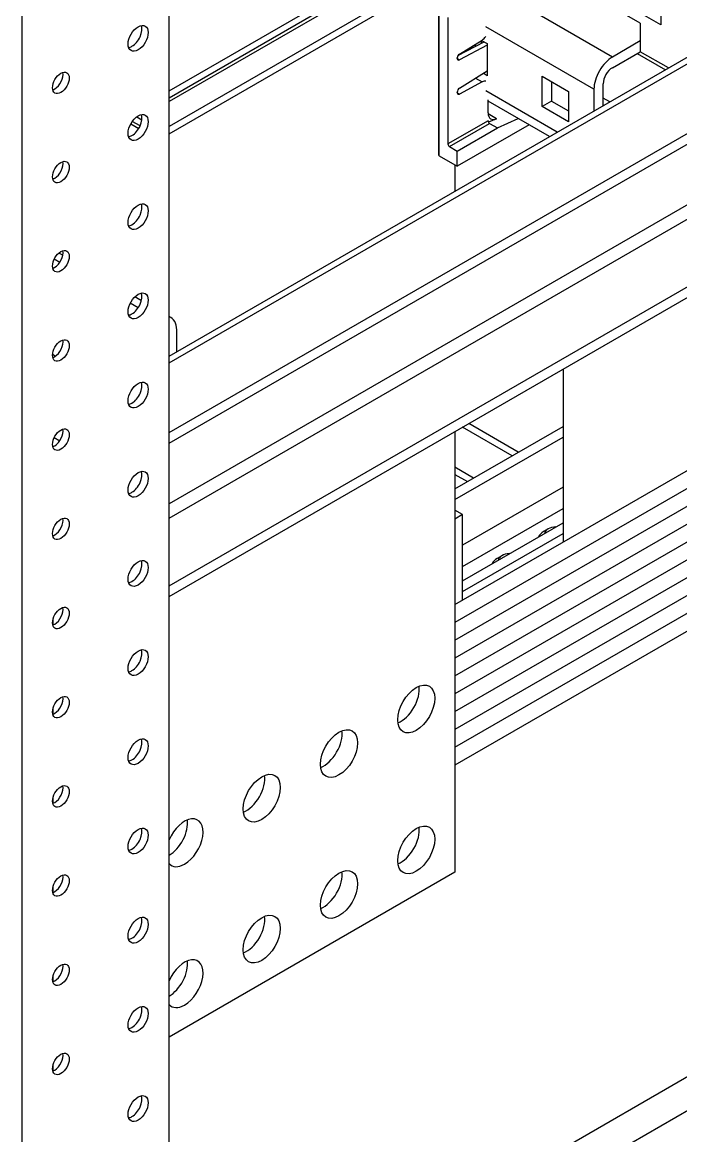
# Model space of a CAD drawing. Header units: millimetres. Extents: x -116965 to 323937, y 291661 to 566926.
# Drawn here: x -23658.4 to -23583.1, y 302089.5 to 302216.9 of the extents above; entities that cross this region are included whole.
import ezdxf

# ---------------------------------------------------------------- set-up
doc = ezdxf.new("R2010")
doc.units = ezdxf.units.MM
doc.layers.add('ALPHA', color=255, linetype='Continuous')

msp = doc.modelspace()

# ---------------------------------------------------------------- linework, layer by layer
at = {"layer": 'ALPHA'}
for p, q in [((-23641.604179, 301916.024814), (-23641.604179, 302385.510348)), ((-23658.397965, 301906.328917), (-23658.397965, 302375.814451)), ((-23463.766824, 302307.636987), (-23641.604179, 302204.962541)), ((-23641.604179, 302204.146045), (-23463.766824, 302306.82049)), ((-23641.604179, 302178.677051), (-23480.978503, 302271.414329)), ((-23641.604179, 302177.916092), (-23479.853503, 302271.302889)), ((-23641.604179, 302169.955251), (-23474.373426, 302266.505971)), ((-23641.604179, 302168.730506), (-23474.373426, 302265.281226)), ((-23480.383833, 302254.870895), (-23641.604179, 302161.790285)), ((-23641.604179, 302160.157292), (-23479.676727, 302253.64615)), ((-23641.604179, 302152.400574), (-23474.373426, 302248.951295)), ((-23641.604179, 302151.175829), (-23474.373426, 302247.72655)), ((-23641.604179, 302209.045024), (-23602.182976, 302231.804867)), ((-23601.122316, 302231.192494), (-23641.604179, 302207.82028)), ((-23602.182976, 302230.98837), (-23641.604179, 302208.228528)), ((-23587.687287, 302216.80174), (-23599.796491, 302223.792992)), ((-23610.769509, 302220.083908), (-23610.769509, 302201.712735)), ((-23610.696285, 302201.610673), (-23610.696286, 302219.981846)), ((-23590.869268, 302212.923381), (-23603.395677, 302220.155507)), ((-23585.336157, 302219.996286), (-23585.336157, 302216.607825)), ((-23585.336157, 302216.607825), (-23588.270651, 302218.302056)), ((-23609.695986, 302217.461061), (-23609.695986, 302202.976412)), ((-23592.990588, 302209.249147), (-23605.364957, 302216.393492)), ((-23587.687287, 302216.80174), (-23587.687287, 302214.760499)), ((-23608.543425, 302213.098295), (-23605.561822, 302214.670035)), ((-23605.18818, 302214.281251), (-23608.381679, 302212.597811)), ((-23608.379415, 302213.267204), (-23605.782221, 302214.871421)), ((-23606.867559, 302214.201037), (-23606.867559, 302213.981721)), ((-23606.574666, 302214.381949), (-23606.574666, 302214.136118)), ((-23605.895287, 302214.801583), (-23605.895287, 302214.49425)), ((-23605.844261, 302214.833101), (-23605.18818, 302214.454313)), ((-23605.18818, 302214.454313), (-23605.18818, 302210.780078)), ((-23587.687287, 302214.760499), (-23590.869268, 302212.923381)), ((-23587.687287, 302214.760499), (-23587.687287, 302213.535754)), ((-23608.635326, 302212.757265), (-23608.635326, 302212.813454)), ((-23608.381679, 302212.597811), (-23608.635076, 302212.74411)), ((-23590.869268, 302211.698637), (-23587.687287, 302213.535754)), ((-23588.040839, 302213.331631), (-23584.810763, 302211.466745)), ((-23584.457209, 302211.67087), (-23587.687287, 302213.535757)), ((-23608.381679, 302209.357293), (-23605.18818, 302211.361388)), ((-23605.782221, 302210.085279), (-23608.379415, 302208.690515)), ((-23606.53192, 302210.518118), (-23605.782221, 302210.085279)), ((-23605.18818, 302210.780078), (-23605.670633, 302211.058622)), ((-23598.912608, 302207.258936), (-23598.912608, 302210.729047)), ((-23598.912608, 302210.729047), (-23595.907404, 302208.993992)), ((-23597.851947, 302210.116674), (-23597.851947, 302207.871309)), ((-23608.635326, 302208.848764), (-23608.635326, 302208.904953)), ((-23608.379415, 302208.690515), (-23608.635164, 302208.838172)), ((-23597.185133, 302204.322399), (-23605.364957, 302209.045023)), ((-23595.907404, 302208.993992), (-23595.907404, 302205.523881)), ((-23592.990588, 302209.249147), (-23592.990588, 302206.744121)), ((-23591.929928, 302207.356494), (-23591.929928, 302209.861519)), ((-23605.099792, 302206.529178), (-23605.099792, 302208.012262)), ((-23598.063813, 302203.815093), (-23605.099792, 302207.877318)), ((-23597.851947, 302207.871309), (-23598.912608, 302207.258936)), ((-23597.851947, 302207.871309), (-23595.907404, 302206.748626)), ((-23591.174725, 302207.79251), (-23591.929928, 302208.228526)), ((-23604.150001, 302205.859504), (-23605.093981, 302206.404512)), ((-23595.907404, 302205.523881), (-23598.912608, 302207.258936)), ((-23645.079717, 302204.723778), (-23645.995205, 302205.252335)), ((-23644.912628, 302205.035558), (-23645.808741, 302205.552929)), ((-23645.304598, 302206.078359), (-23644.709663, 302205.734873)), ((-23605.099792, 302205.630026), (-23609.695986, 302202.976412)), ((-23609.519209, 302202.670226), (-23604.923015, 302205.32384)), ((-23600.410006, 302205.169668), (-23608.635326, 302200.420778)), ((-23604.150001, 302205.859504), (-23605.045347, 302205.451238)), ((-23604.935511, 302205.331565), (-23604.039132, 302204.81404)), ((-23604.923015, 302205.32384), (-23604.039132, 302204.813529)), ((-23604.039132, 302204.81404), (-23601.667295, 302205.895565)), ((-23608.635326, 302202.159915), (-23604.039132, 302204.813529)), ((-23604.039132, 302204.813529), (-23604.039132, 302204.81404)), ((-23609.519209, 302202.670226), (-23608.635326, 302202.159915)), ((-23610.696285, 302201.610673), (-23608.635326, 302200.420778)), ((-23608.635326, 302200.420778), (-23608.635326, 302202.159915)), ((-23608.900491, 302200.573871), (-23608.900491, 302197.558535)), ((-23654.104857, 302189.419966), (-23654.736125, 302189.784429)), ((-23653.758112, 302190.234385), (-23654.20419, 302190.491928)), ((-23645.127532, 302184.236905), (-23646.035781, 302184.761283)), ((-23644.763074, 302185.041097), (-23645.521559, 302185.479009)), ((-23608.90049, 302150.257271), (-23548.266084, 302185.264561)), ((-23608.90049, 302146.174788), (-23541.195016, 302185.264561)), ((-23608.90049, 302142.092305), (-23534.123949, 302185.264561)), ((-23608.90049, 302138.009822), (-23527.052881, 302185.264561)), ((-23608.90049, 302133.92734), (-23519.981813, 302185.264561)), ((-23641.341616, 302183.065718), (-23641.604179, 302183.217309)), ((-23546.498317, 302184.243941), (-23608.90049, 302148.21603)), ((-23539.42725, 302184.243941), (-23608.90049, 302144.133547)), ((-23532.356182, 302184.243941), (-23608.90049, 302140.051064)), ((-23525.285114, 302184.243941), (-23608.90049, 302135.968581)), ((-23518.214046, 302184.243941), (-23608.90049, 302131.886098)), ((-23640.720296, 302179.187361), (-23640.720296, 302181.692386)), ((-23654.61739, 302178.693174), (-23654.930698, 302178.874062)), ((-23596.526122, 302177.201658), (-23596.526122, 302157.401616)), ((-23608.90049, 302163.511275), (-23596.526122, 302170.65562)), ((-23602.347572, 302167.294604), (-23608.016607, 302170.567623)), ((-23601.640466, 302167.702852), (-23607.309501, 302170.975871)), ((-23654.736124, 302169.372017), (-23654.104855, 302169.007553)), ((-23608.90049, 302170.057313), (-23608.90049, 302119.638648)), ((-23608.90049, 302162.28653), (-23596.526122, 302169.430875)), ((-23606.76699, 302164.743052), (-23608.90049, 302165.974829)), ((-23608.90049, 302165.158333), (-23607.474097, 302164.334804)), ((-23596.526122, 302163.715399), (-23608.016607, 302157.081364)), ((-23608.016607, 302160.56554), (-23608.90049, 302161.07585)), ((-23608.016607, 302160.56554), (-23608.90049, 302160.05523)), ((-23608.016607, 302154.631875), (-23596.526122, 302161.265909)), ((-23608.016607, 302150.767581), (-23608.016607, 302160.56554)), ((-23608.016607, 302152.998882), (-23596.526122, 302159.632916)), ((-23608.016607, 302151.774137), (-23596.526122, 302158.408171)), ((-23598.223888, 302158.918072), (-23598.754218, 302158.611886)), ((-23603.527189, 302155.85621), (-23604.057519, 302155.550024)), ((-23654.862431, 302147.949321), (-23654.862431, 302148.632364)), ((-23654.862431, 302137.743114), (-23654.862431, 302138.426157)), ((-23518.214046, 302133.212904), (-23641.604179, 302061.973578)), ((-23654.862431, 302127.536906), (-23654.862431, 302128.21995)), ((-23523.692743, 302126.189304), (-23641.604179, 302058.087171)), ((-23608.90049, 302119.638648), (-23641.604179, 302100.757163)), ((-23654.862431, 302117.330699), (-23654.862431, 302118.013743)), ((-23654.933142, 302107.350375), (-23654.862431, 302107.391201)), ((-23654.862431, 302107.124492), (-23654.862431, 302107.807537)), ((-23654.862432, 302096.918284), (-23654.862432, 302097.601326)), ((-23654.86243, 302096.918285), (-23654.86243, 302097.60133))]:
    msp.add_line(p, q, dxfattribs=at)
for centre, major_axis, ratio, start_param, end_param in [((-23645.139713, 302215.066687), (0.8125, 1.407291), 0.5773502692, 2.3561944902, 8.6393797974), ((-23645.84682, 302215.474935), (0.8125, 1.407291), 0.5773502692, 3.926990817, 5.8329886172), ((-23605.806899, 302215.673173), (0.5, 0.866025), 0.5773502692, 3.9618974169, 4.6021223648), ((-23645.84682, 302215.474935), (0.8125, 1.407291), 0.5773502692, 3.5917893435, 3.926990817), ((-23608.370161, 302212.966547), (0.1875, 0.32476), 0.5773502692, 0.8203047633, 2.3561945051), ((-23608.370161, 302212.910358), (0.1875, 0.32476), 0.5773502692, 2.3561945051, 3.8835399365), ((-23590.869268, 302210.473892), (1.5, 2.598076), 0.5773502692, 0.7853981783, 2.3561945051), ((-23653.978548, 302209.963583), (0.675, 1.169134), 0.5773502692, 2.3561944902, 8.6393797974), ((-23590.869268, 302210.473892), (0.75, 1.299038), 0.5773502692, 0.7853981783, 2.3561945051), ((-23654.685655, 302210.371831), (0.675, 1.169134), 0.5773502692, 3.926990817, 5.7318997087), ((-23605.806899, 302209.255032), (0.5, 0.866025), 0.5773502692, 0.1102666454, 0.7504915933), ((-23654.685655, 302210.371831), (0.675, 1.169134), 0.5773502692, 3.692878252, 3.926990817), ((-23608.370161, 302209.058046), (0.1875, 0.32476), 0.5773502692, 0.8288490737, 2.3561945051), ((-23608.370161, 302209.001857), (0.1875, 0.32476), 0.5773502692, 2.3561945051, 3.8920842468), ((-23645.139713, 302204.860479), (0.8125, 1.407291), 0.5773502692, 2.3561944902, 8.6393797974), ((-23645.84682, 302205.268728), (0.8125, 1.407291), 0.5773502692, 3.926990817, 5.8329886172), ((-23604.039132, 302207.14155), (0.75, 1.299038), 0.5773502692, 2.3561945051, 3.8222710768), ((-23604.923015, 302205.527964), (-0.125, 0.216506), 0.5773502606, 0.7853981559, 2.2854457709), ((-23604.923015, 302205.527964), (-0.125, 0.216506), 0.5773502606, 2.2854457709, 2.3561944827), ((-23645.84682, 302205.268728), (0.8125, 1.407291), 0.5773502692, 3.5917893435, 3.926990817), ((-23609.519209, 302202.87435), (-0.125, 0.216506), 0.5773502606, 0.7853981559, 2.3561944827), ((-23653.978548, 302199.757376), (0.675, 1.169134), 0.5773502692, 2.3561944902, 8.6393797974), ((-23610.519509, 302201.712735), (-0.25, 0), 0.5773502778, 0, 0.7853981559), ((-23654.685655, 302200.165624), (0.675, 1.169134), 0.5773502692, 3.926990817, 5.7318997087), ((-23654.685655, 302200.165624), (0.675, 1.169134), 0.5773502692, 3.692878252, 3.926990817), ((-23645.139713, 302194.654272), (0.8125, 1.407291), 0.5773502692, 2.3561944902, 8.6393797974), ((-23645.84682, 302195.06252), (0.8125, 1.407291), 0.5773502692, 3.926990817, 5.8329886172), ((-23645.84682, 302195.06252), (0.8125, 1.407291), 0.5773502692, 3.5917893435, 3.926990817), ((-23653.978548, 302189.551169), (0.675, 1.169134), 0.5773502692, 2.3561944902, 8.6393797974), ((-23654.685655, 302189.959417), (0.675, 1.169134), 0.5773502692, 3.926990817, 5.7318997087), ((-23654.685655, 302189.959417), (0.675, 1.169134), 0.5773502692, 3.692878252, 3.926990817), ((-23645.139713, 302184.448065), (0.8125, 1.407291), 0.5773502692, 2.3561944902, 8.6393797974), ((-23645.84682, 302184.856313), (0.8125, 1.407291), 0.5773502692, 3.926990817, 5.8329886172), ((-23645.84682, 302184.856313), (0.8125, 1.407291), 0.5773502692, 3.5917893435, 3.926990817), ((-23642.841616, 302180.467642), (1.5, 2.598076), 0.5773502692, 5.4977871587, 6.4457568362), ((-23653.978548, 302179.344961), (0.675, 1.169134), 0.5773502692, 2.3561944902, 8.6393797974), ((-23654.685655, 302179.75321), (0.675, 1.169134), 0.5773502692, 3.926990817, 5.7318997087), ((-23654.685655, 302179.75321), (0.675, 1.169134), 0.5773502692, 3.692878252, 3.926990817), ((-23645.139713, 302174.241858), (0.8125, 1.407291), 0.5773502692, 2.3561944902, 8.6393797974), ((-23645.84682, 302174.650106), (0.8125, 1.407291), 0.5773502692, 3.926990817, 5.8329886172), ((-23645.84682, 302174.650106), (0.8125, 1.407291), 0.5773502692, 3.5917893435, 3.926990817), ((-23653.978548, 302169.138754), (0.675, 1.169134), 0.5773502692, 2.3561944902, 8.6393797974), ((-23654.685655, 302169.547002), (0.675, 1.169134), 0.5773502692, 3.926990817, 5.7318997087), ((-23654.685655, 302169.547002), (0.675, 1.169134), 0.5773502692, 3.692878252, 3.926990817), ((-23645.139713, 302164.03565), (0.8125, 1.407291), 0.5773502692, 2.3561944902, 8.6393797974), ((-23645.84682, 302164.443899), (0.8125, 1.407291), 0.5773502692, 3.926990817, 5.8329886172), ((-23645.84682, 302164.443899), (0.8125, 1.407291), 0.5773502692, 3.5917893435, 3.926990817), ((-23653.978548, 302158.932547), (0.675, 1.169134), 0.5773502692, 2.3561944902, 8.6393797974), ((-23654.685655, 302159.340795), (0.675, 1.169134), 0.5773502692, 3.926990817, 5.7318997087), ((-23597.198583, 302158.326112), (-1.45, 0), 0.5773502692, 4.8150711722, 6.1805031154), ((-23654.685655, 302159.340795), (0.675, 1.169134), 0.5773502692, 3.692878252, 3.926990817), ((-23597.198583, 302157.71374), (-2.2, 0), 0.5773502692, 5.4977871438, 6.048268686), ((-23645.139713, 302153.829443), (0.8125, 1.407291), 0.5773502692, 2.3561944902, 8.6393797974), ((-23645.84682, 302154.237691), (0.8125, 1.407291), 0.5773502692, 3.926990817, 5.8329886172), ((-23602.501884, 302154.651877), (-2.2, 0), 0.5773502692, 5.4977871438, 6.048268686), ((-23602.501884, 302155.26425), (-1.45, 0), 0.5773502692, 4.8150711722, 6.1805031154), ((-23645.84682, 302154.237691), (0.8125, 1.407291), 0.5773502692, 3.5917893435, 3.926990817), ((-23607.805185, 302152.202388), (-1.45, 0), 0.5773502692, 4.8150711722, 4.8587191627), ((-23653.978548, 302148.726339), (0.675, 1.169134), 0.5773502692, 2.3561944902, 8.6393797974), ((-23654.685655, 302149.134588), (0.675, 1.169134), 0.5773502692, 3.926990817, 5.7318997087), ((-23654.685655, 302149.134588), (0.675, 1.169134), 0.5773502692, 3.692878252, 3.926990817), ((-23645.139713, 302143.623236), (0.8125, 1.407291), 0.5773502692, 2.3561944902, 8.6393797974), ((-23645.84682, 302144.031484), (0.8125, 1.407291), 0.5773502692, 3.926990817, 5.8329886172), ((-23645.84682, 302144.031484), (0.8125, 1.407291), 0.5773502692, 3.5917893435, 3.926990817), ((-23613.319907, 302138.316007), (1.5, 2.598076), 0.5773502692, 2.3561944902, 8.6393797974), ((-23653.978548, 302138.520132), (0.675, 1.169134), 0.5773502692, 2.3561944902, 8.6393797974), ((-23615.087674, 302139.336628), (1.5, 2.598076), 0.5773502692, 3.7717298997, 5.6530480611), ((-23654.685655, 302138.92838), (0.675, 1.169134), 0.5773502692, 3.926990817, 5.7318997087), ((-23654.685655, 302138.92838), (0.675, 1.169134), 0.5773502692, 3.692878252, 3.926990817), ((-23622.158742, 302133.212903), (1.5, 2.598076), 0.5773502692, 2.3561944902, 8.6393797974), ((-23645.139713, 302133.417029), (0.8125, 1.407291), 0.5773502692, 2.3561944902, 8.6393797974), ((-23645.84682, 302133.825277), (0.8125, 1.407291), 0.5773502692, 3.926990817, 5.8329886172), ((-23623.926509, 302134.233524), (1.5, 2.598076), 0.5773502692, 3.7717298997, 5.6530480611), ((-23645.84682, 302133.825277), (0.8125, 1.407291), 0.5773502692, 3.5917893435, 3.926990817), ((-23630.997577, 302128.109799), (1.5, 2.598076), 0.5773502692, 2.3561944902, 8.6393797974), ((-23632.765344, 302129.13042), (1.5, 2.598076), 0.5773502692, 3.7717298997, 5.6530480611), ((-23653.978548, 302128.313925), (0.675, 1.169134), 0.5773502692, 2.3561944902, 8.6393797974), ((-23654.685655, 302128.722173), (0.675, 1.169134), 0.5773502692, 3.926990817, 5.7318997087), ((-23654.685655, 302128.722173), (0.675, 1.169134), 0.5773502692, 3.692878252, 3.926990817), ((-23645.139713, 302123.210821), (0.8125, 1.407291), 0.5773502692, 2.3561944902, 8.6393797974), ((-23645.84682, 302123.61907), (0.8125, 1.407291), 0.5773502692, 3.926990817, 5.8329886172), ((-23639.836412, 302123.006695), (1.5, 2.598076), 0.5773502692, 3.9269908319, 8.0536950132), ((-23641.604179, 302124.027316), (1.5, 2.598076), 0.5773502692, 3.9269903973, 5.6530480611), ((-23613.319907, 302122.190199), (1.5, 2.598076), 0.5773502692, 2.3561944902, 8.6393797974), ((-23615.087674, 302123.21082), (1.5, 2.598076), 0.5773502692, 3.7717298997, 5.6530480611), ((-23615.087675, 302123.210821), (1.5, 2.598076), 0.5773502692, 3.7717303226, 5.6530474147), ((-23645.84682, 302123.61907), (0.8125, 1.407291), 0.5773502692, 3.5917893435, 3.926990817), ((-23653.978548, 302118.107718), (0.675, 1.169134), 0.5773502692, 2.3561944902, 8.6393797974), ((-23639.836412, 302123.006695), (1.5, 2.598076), 0.5773502692, 2.9418792744, 3.9269908319), ((-23622.158742, 302117.087096), (1.5, 2.598076), 0.5773502692, 2.3561944902, 8.6393797974), ((-23623.92651, 302118.107718), (1.5, 2.598076), 0.5773502692, 3.7717303125, 5.6530473503), ((-23623.926509, 302118.107716), (1.5, 2.598076), 0.5773502692, 3.7717298997, 5.6530480611), ((-23654.685655, 302118.515966), (0.675, 1.169134), 0.5773502692, 3.926990817, 5.7318997087), ((-23654.685655, 302118.515966), (0.675, 1.169134), 0.5773502692, 3.692878252, 3.926990817), ((-23645.139713, 302113.004614), (0.8125, 1.407291), 0.5773502692, 2.3561944902, 8.6393797974), ((-23645.84682, 302113.412862), (0.8125, 1.407291), 0.5773502692, 3.926990817, 5.8329886172), ((-23630.997577, 302111.983992), (1.5, 2.598076), 0.5773502692, 2.3561944902, 8.6393797974), ((-23632.765345, 302113.004614), (1.5, 2.598076), 0.5773502692, 3.7717303024, 5.6530472858), ((-23632.765344, 302113.004613), (1.5, 2.598076), 0.5773502692, 3.7717298997, 5.6530480611), ((-23645.84682, 302113.412862), (0.8125, 1.407291), 0.5773502692, 3.5917893435, 3.926990817), ((-23639.836411, 302106.880888), (1.5, 2.598076), 0.5773502692, 3.9269908319, 8.0536951907), ((-23641.604179, 302107.90151), (1.5, 2.598076), 0.5773502692, 3.926990817, 5.6530472214), ((-23641.604178, 302107.901509), (1.5, 2.598076), 0.5773502692, 3.9269902992, 5.6530480611), ((-23653.978548, 302107.90151), (0.675, 1.169134), 0.5773502692, 2.3561944902, 8.6393797974), ((-23654.685655, 302108.309759), (0.675, 1.169134), 0.5773502692, 3.926990817, 5.7318997087), ((-23654.685655, 302108.309759), (0.675, 1.169134), 0.5773502692, 3.692878252, 3.926990817), ((-23645.139713, 302102.798407), (0.8125, 1.407291), 0.5773502692, 2.3561944902, 8.6393797974), ((-23645.84682, 302103.206655), (0.8125, 1.407291), 0.5773502692, 3.926990817, 5.8329886172), ((-23639.836411, 302106.880888), (1.5, 2.598076), 0.5773502692, 2.9418790969, 3.9269908319), ((-23645.84682, 302103.206655), (0.8125, 1.407291), 0.5773502692, 3.5917893435, 3.926990817), ((-23653.978548, 302097.695303), (0.675, 1.169134), 0.5773502692, 2.3561944902, 8.6393797974), ((-23654.685655, 302098.103551), (0.675, 1.169134), 0.5773502692, 3.926990817, 5.7318997087), ((-23654.685655, 302098.103551), (0.675, 1.169134), 0.5773502692, 3.692878252, 3.926990817), ((-23645.139713, 302092.5922), (0.8125, 1.407291), 0.5773502692, 2.3561944902, 8.6393797974), ((-23645.84682, 302093.000448), (0.8125, 1.407291), 0.5773502692, 3.926990817, 5.8329886172), ((-23645.84682, 302093.000448), (0.8125, 1.407291), 0.5773502692, 3.5917893435, 3.926990817)]:
    msp.add_ellipse(centre, major_axis=major_axis, ratio=ratio, start_param=start_param, end_param=end_param, dxfattribs=at)

doc.saveas('drawing.dxf')
